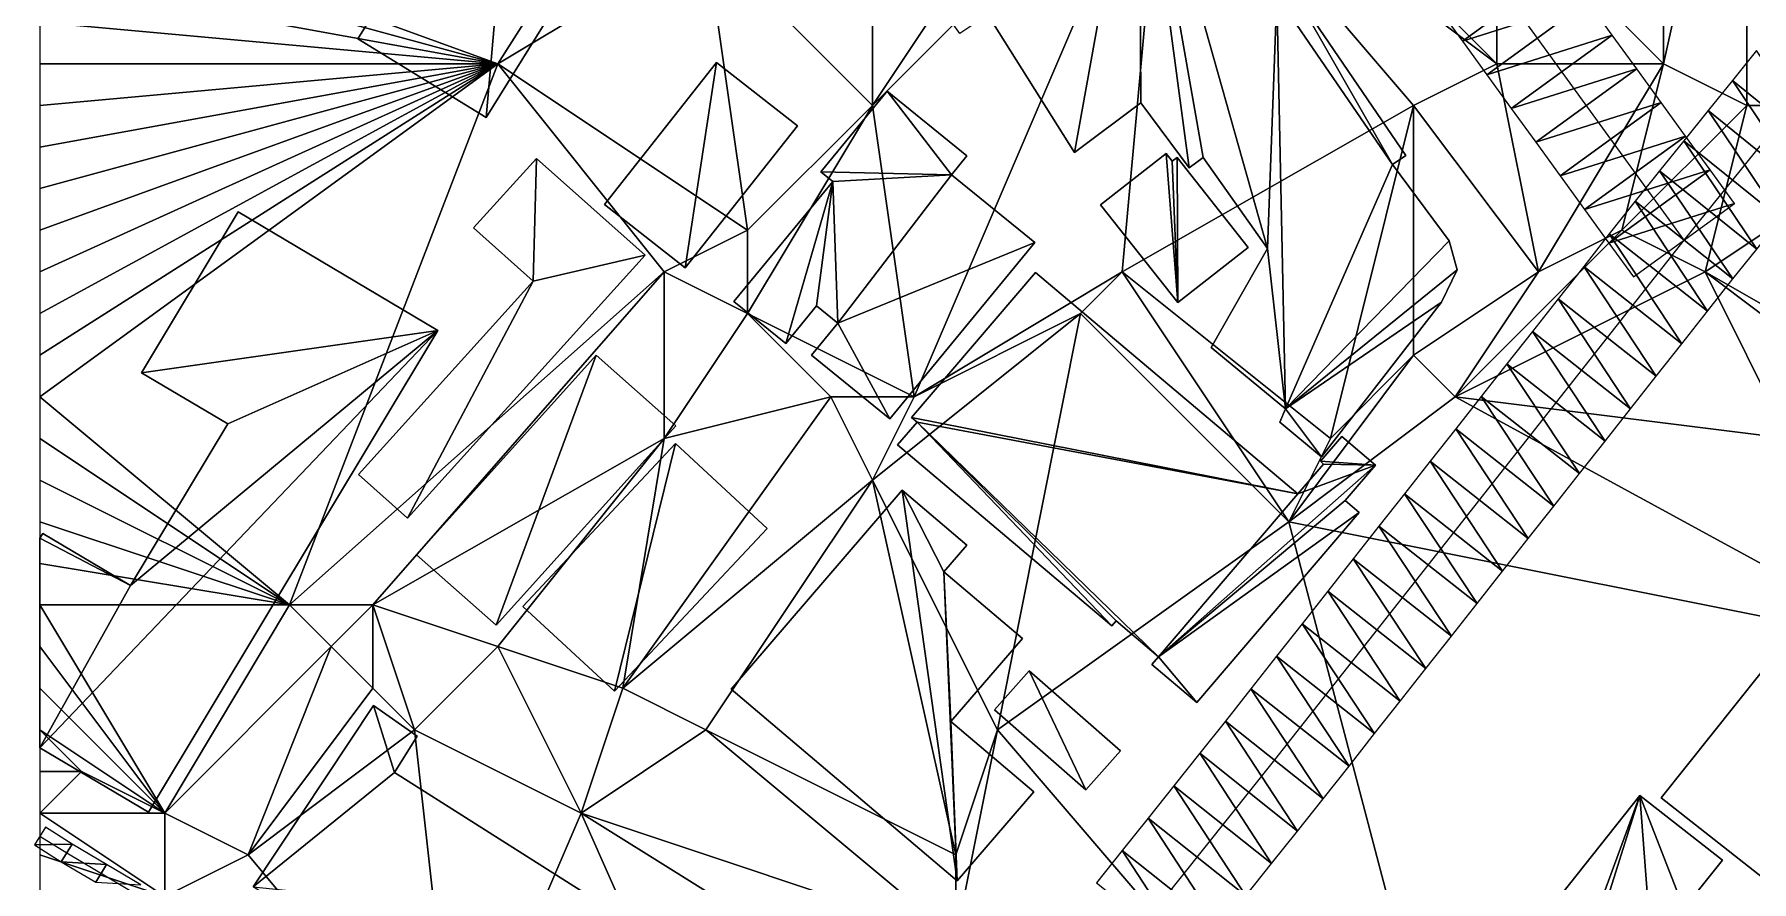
# Model space of a CAD drawing. Header units: metres. Extents: x -1103 to 901, y -902 to 905.
# Drawn here: x -1100.3 to -1017.8, y 198.7 to 239.4 of the extents above; entities that cross this region are included whole.
import ezdxf

# ---------------------------------------------------------------- set-up
doc = ezdxf.new("R2010")
doc.units = ezdxf.units.M
for name, color, linetype in [('OSM_BUILDING_FOOTPRINTS', 7, 'CONTINUOUS'), ('OSM_BUILDING_ROOFS', 1, 'CONTINUOUS'), ('OSM_BUILDING_WALLS', 8, 'CONTINUOUS'), ('OSM_PATH_AXES', 30, 'CONTINUOUS'), ('OSM_PATH_SURFACE', 30, 'CONTINUOUS'), ('OSM_ROAD_AXES', 2, 'CONTINUOUS'), ('OSM_ROAD_SURFACE', 9, 'CONTINUOUS'), ('OSM_TERRAIN', 3, 'CONTINUOUS')]:
    doc.layers.add(name, color=color, linetype=linetype)

msp = doc.modelspace()

# ---------------------------------------------------------------- linework, layer by layer
at = {"layer": 'OSM_BUILDING_FOOTPRINTS'}
for points in [[(-1058.266, 266.478, 13.756), (-1064.479, 270.282, 13.756), (-1062.953, 272.726, 13.756), (-1065.684, 274.407, 13.756), (-1064.81, 275.812, 13.756), (-1068.049, 277.802, 13.756), (-1072.879, 270.039, 13.756), (-1072.117, 269.563, 13.756), (-1074.162, 266.268, 13.756), (-1074.957, 266.765, 13.756), (-1079.213, 259.909, 13.756), (-1077.964, 259.146, 13.756), (-1081.236, 253.87, 13.756), (-1077.157, 251.371, 13.756), (-1084.717, 239.195, 13.756), (-1078.56, 235.424, 13.756), (-1072.326, 245.466, 13.756), (-1071.608, 245.012, 13.756), (-1058.266, 266.478, 13.756)], [(-1055.536, 245.046, 14.682), (-1047.19, 250.963, 14.682), (-1040.58, 241.275, 14.682), (-1039.917, 241.728, 14.682), (-1034.367, 233.6, 14.682), (-1035.02, 233.158, 14.682), (-1032.289, 229.497, 14.682), (-1031.913, 228.093, 14.682), (-1032.665, 226.545, 14.682), (-1038.424, 219.113, 14.682), (-1040.436, 220.783, 14.682), (-1040.148, 221.424, 14.682), (-1043.73, 224.377, 14.682), (-1041.022, 229.121, 14.682), (-1044.106, 233.5, 14.682), (-1044.791, 233.003, 14.682), (-1047.101, 236.121, 14.682), (-1050.285, 233.744, 14.682), (-1054.452, 240.357, 14.682), (-1055.801, 239.45, 14.682), (-1057.569, 241.938, 14.682), (-1055.536, 245.046, 14.682)], [(-1063.594, 235.026, 14.214), (-1068.999, 228.203, 14.214), (-1072.879, 231.233, 14.214), (-1067.485, 238.056, 14.214), (-1063.594, 235.026, 14.214)], [(-1066.655, 226.577, 14.832), (-1061.902, 232.35, 14.832), (-1062.477, 232.814, 14.832), (-1059.294, 236.685, 14.832), (-1055.458, 233.578, 14.832), (-1056.199, 232.671, 14.832), (-1052.197, 229.419, 14.832), (-1059.172, 220.948, 14.832), (-1062.93, 224, 14.832), (-1061.659, 225.538, 14.832), (-1062.687, 226.367, 14.832), (-1064.168, 224.564, 14.832), (-1066.655, 226.577, 14.832)], [(-1049.047, 231.222, 15.243), (-1045.885, 233.688, 15.243), (-1045.598, 233.323, 15.243), (-1045.366, 233.5, 15.243), (-1041.95, 229.176, 15.243), (-1045.333, 226.533, 15.243), (-1049.047, 231.222, 15.243)], [(-1084.684, 218.271, 14.125), (-1076.294, 227.55, 14.125), (-1079.168, 230.116, 14.125), (-1076.14, 233.456, 14.125), (-1070.922, 228.8, 14.125), (-1082.34, 216.17, 14.125), (-1084.684, 218.271, 14.125)], [(-1080.881, 225.194, 14.123), (-1090.476, 230.89, 14.123), (-1095.119, 223.159, 14.123), (-1090.973, 220.704, 14.123), (-1095.638, 212.941, 14.123), (-1099.861, 215.44, 14.123), (-1100, 215.208, 14.123), (-1100, 205.141, 14.123), (-1094.787, 202.048, 14.123)], [(-1058.796, 219.687, 15.153), (-1057.856, 220.782, 15.153), (-1058.122, 221.003, 15.153), (-1052.164, 227.971, 15.153), (-1039.562, 217.332, 15.153), (-1038.324, 218.77, 15.153), (-1038.479, 218.903, 15.153), (-1037.451, 220.097, 15.153), (-1035.826, 218.715, 15.153), (-1037.285, 217.012, 15.153), (-1036.611, 216.437, 15.153), (-1044.415, 207.313, 15.153), (-1046.581, 209.137, 15.153), (-1046.261, 209.513, 15.153), (-1048.295, 211.239, 15.153), (-1048.505, 210.995, 15.153), (-1058.796, 219.687, 15.153)], [(-1081.898, 214.412, 14.408), (-1073.276, 224, 14.408), (-1069.452, 220.605, 14.408), (-1078.074, 211.028, 14.408), (-1081.898, 214.412, 14.408)], [(-1069.463, 219.754, 14.484), (-1076.802, 211.935, 14.484), (-1072.392, 207.854, 14.484), (-1065.063, 215.673, 14.484), (-1069.463, 219.754, 14.484)], [(-1066.788, 207.954, 15.523), (-1058.575, 217.509, 15.523), (-1055.469, 214.877, 15.523), (-1056.574, 213.594, 15.523), (-1052.794, 210.398, 15.523), (-1056.231, 206.395, 15.523), (-1052.252, 203.022, 15.523), (-1055.922, 198.742, 15.523), (-1066.788, 207.954, 15.523)], [(-1022.108, 202.735, 16.074), (-1016.106, 210.266, 16.074), (-1015.343, 211.217, 16.074), (-1013.011, 209.381, 16.074), (-1013.365, 208.95, 16.074), (-1008.954, 205.489, 16.074), (-1010.225, 203.896, 16.074), (-1015.365, 197.438, 16.074), (-1022.108, 202.735, 16.074)], [(-1054.131, 206.97, 15.879), (-1052.473, 208.839, 15.879), (-1048.085, 204.99, 15.879), (-1049.754, 203.121, 15.879), (-1054.131, 206.97, 15.879)], [(-1089.757, 198.465, 15.536), (-1083.965, 207.179, 15.536), (-1081.876, 205.697, 15.536), (-1082.97, 203.961, 15.536), (-1071.286, 196.563, 15.536), (-1070.192, 198.222, 15.536), (-1067.34, 196.408, 15.536), (-1066.179, 198.155, 15.536), (-1058.464, 192.328, 15.536), (-1059.536, 190.978, 15.536), (-1058.84, 190.359, 15.536), (-1063.073, 185.382, 15.536), (-1063.99, 184.265, 15.536), (-1065.516, 183.535, 15.536), (-1066.831, 183.956, 15.536), (-1089.757, 198.465, 15.536)], [(-1032.963, 190.459, 16.047), (-1023.125, 202.856, 16.047), (-1019.157, 199.749, 16.047), (-1021.014, 197.415, 16.047), (-1015.1, 192.793, 16.047), (-1021.732, 184.432, 16.047), (-1027.502, 188.955, 16.047), (-1028.862, 187.241, 16.047), (-1032.963, 190.459, 16.047)]]:
    msp.add_polyline3d(points, close=True, dxfattribs=at)
at = {"layer": 'OSM_BUILDING_ROOFS'}
for points in [[(-1077.157, 251.371, 63.756), (-1084.717, 239.195, 63.756), (-1078.56, 235.424, 63.756)], [(-1077.157, 251.371, 63.756), (-1078.56, 235.424, 63.756), (-1072.326, 245.466, 63.756)], [(-1047.19, 250.963, 26.282), (-1054.452, 240.357, 26.282), (-1050.285, 233.744, 26.282)], [(-1047.19, 250.963, 26.282), (-1050.285, 233.744, 26.282), (-1047.101, 236.121, 26.282)], [(-1047.19, 250.963, 26.282), (-1047.101, 236.121, 26.282), (-1044.791, 233.003, 26.282)], [(-1047.19, 250.963, 26.282), (-1044.791, 233.003, 26.282), (-1044.106, 233.5, 26.282)], [(-1047.19, 250.963, 26.282), (-1044.106, 233.5, 26.282), (-1041.022, 229.121, 26.282)], [(-1040.58, 241.275, 26.282), (-1047.19, 250.963, 26.282), (-1041.022, 229.121, 26.282)], [(-1040.58, 241.275, 26.282), (-1041.022, 229.121, 26.282), (-1040.148, 221.424, 26.282)], [(-1035.02, 233.158, 26.282), (-1039.917, 241.728, 26.282), (-1040.58, 241.275, 26.282)], [(-1040.58, 241.275, 26.282), (-1040.148, 221.424, 26.282), (-1035.02, 233.158, 26.282)], [(-1035.02, 233.158, 26.282), (-1034.367, 233.6, 26.282), (-1039.917, 241.728, 26.282)], [(-1068.999, 228.203, 22.614), (-1067.485, 238.056, 22.614), (-1072.879, 231.233, 22.614)], [(-1068.999, 228.203, 22.614), (-1063.594, 235.026, 22.614), (-1067.485, 238.056, 22.614)], [(-1056.199, 232.671, 26.432), (-1059.294, 236.685, 26.432), (-1062.477, 232.814, 26.432)], [(-1056.199, 232.671, 26.432), (-1055.458, 233.578, 26.432), (-1059.294, 236.685, 26.432)], [(-1045.885, 233.688, 26.843), (-1049.047, 231.222, 26.843), (-1045.333, 226.533, 26.843)], [(-1045.333, 226.533, 26.843), (-1045.598, 233.323, 26.843), (-1045.885, 233.688, 26.843)], [(-1045.333, 226.533, 26.843), (-1045.366, 233.5, 26.843), (-1045.598, 233.323, 26.843)], [(-1045.333, 226.533, 26.843), (-1041.95, 229.176, 26.843), (-1045.366, 233.5, 26.843)], [(-1076.294, 227.55, 24.125), (-1076.14, 233.456, 24.125), (-1079.168, 230.116, 24.125)], [(-1076.294, 227.55, 24.125), (-1070.922, 228.8, 24.125), (-1076.14, 233.456, 24.125)], [(-1056.199, 232.671, 26.432), (-1062.477, 232.814, 26.432), (-1061.902, 232.35, 26.432)], [(-1056.199, 232.671, 26.432), (-1061.902, 232.35, 26.432), (-1061.659, 225.538, 26.432)], [(-1061.659, 225.538, 26.432), (-1052.197, 229.419, 26.432), (-1056.199, 232.671, 26.432)], [(-1040.148, 221.424, 26.282), (-1032.289, 229.497, 26.282), (-1035.02, 233.158, 26.282)], [(-1061.902, 232.35, 26.432), (-1066.655, 226.577, 26.432), (-1064.168, 224.564, 26.432)], [(-1061.902, 232.35, 26.432), (-1064.168, 224.564, 26.432), (-1062.687, 226.367, 26.432)], [(-1061.902, 232.35, 26.432), (-1062.687, 226.367, 26.432), (-1061.659, 225.538, 26.432)], [(-1080.881, 225.194, 25.723), (-1090.476, 230.89, 25.723), (-1095.119, 223.159, 25.723)], [(-1061.659, 225.538, 26.432), (-1059.172, 220.948, 26.432), (-1052.197, 229.419, 26.432)], [(-1040.148, 221.424, 26.282), (-1031.913, 228.093, 26.282), (-1032.289, 229.497, 26.282)], [(-1076.294, 227.55, 24.125), (-1082.34, 216.17, 24.125), (-1070.922, 228.8, 24.125)], [(-1041.022, 229.121, 26.282), (-1043.73, 224.377, 26.282), (-1040.148, 221.424, 26.282)], [(-1039.562, 217.332, 26.753), (-1052.164, 227.971, 26.753), (-1058.122, 221.003, 26.753)], [(-1040.148, 221.424, 26.282), (-1032.665, 226.545, 26.282), (-1031.913, 228.093, 26.282)], [(-1076.294, 227.55, 24.125), (-1084.684, 218.271, 24.125), (-1082.34, 216.17, 24.125)], [(-1040.148, 221.424, 26.282), (-1038.424, 219.113, 26.282), (-1032.665, 226.545, 26.282)], [(-1061.659, 225.538, 26.432), (-1062.93, 224, 26.432), (-1059.172, 220.948, 26.432)], [(-1100, 205.141, 25.723), (-1094.787, 202.048, 25.723), (-1080.881, 225.194, 25.723)], [(-1095.638, 212.941, 25.723), (-1100, 205.141, 25.723), (-1080.881, 225.194, 25.723)], [(-1080.881, 225.194, 25.723), (-1090.973, 220.704, 25.723), (-1095.638, 212.941, 25.723)], [(-1080.881, 225.194, 25.723), (-1095.119, 223.159, 25.723), (-1090.973, 220.704, 25.723)], [(-1073.276, 224, 22.808), (-1081.898, 214.412, 22.808), (-1078.074, 211.028, 22.808)], [(-1073.276, 224, 22.808), (-1078.074, 211.028, 22.808), (-1069.452, 220.605, 22.808)], [(-1040.148, 221.424, 26.282), (-1040.436, 220.783, 26.282), (-1038.424, 219.113, 26.282)], [(-1057.856, 220.782, 26.753), (-1058.796, 219.687, 26.753), (-1048.505, 210.995, 26.753)], [(-1039.562, 217.332, 26.753), (-1058.122, 221.003, 26.753), (-1057.856, 220.782, 26.753)], [(-1057.856, 220.782, 26.753), (-1048.505, 210.995, 26.753), (-1048.295, 211.239, 26.753)], [(-1057.856, 220.782, 26.753), (-1048.295, 211.239, 26.753), (-1046.261, 209.513, 26.753)], [(-1039.562, 217.332, 26.753), (-1057.856, 220.782, 26.753), (-1046.261, 209.513, 26.753)], [(-1072.392, 207.854, 26.084), (-1069.463, 219.754, 26.084), (-1076.802, 211.935, 26.084)], [(-1072.392, 207.854, 26.084), (-1065.063, 215.673, 26.084), (-1069.463, 219.754, 26.084)], [(-1035.826, 218.715, 26.753), (-1037.451, 220.097, 26.753), (-1038.479, 218.903, 26.753)], [(-1046.261, 209.513, 26.753), (-1037.285, 217.012, 26.753), (-1035.826, 218.715, 26.753)], [(-1039.562, 217.332, 26.753), (-1046.261, 209.513, 26.753), (-1035.826, 218.715, 26.753)], [(-1035.826, 218.715, 26.753), (-1038.324, 218.77, 26.753), (-1039.562, 217.332, 26.753)], [(-1035.826, 218.715, 26.753), (-1038.479, 218.903, 26.753), (-1038.324, 218.77, 26.753)], [(-1058.575, 217.509, 27.123), (-1066.788, 207.954, 27.123), (-1055.922, 198.742, 27.123)], [(-1056.574, 213.594, 27.123), (-1055.469, 214.877, 27.123), (-1058.575, 217.509, 27.123)], [(-1056.574, 213.594, 27.123), (-1058.575, 217.509, 27.123), (-1055.922, 198.742, 27.123)], [(-1046.261, 209.513, 26.753), (-1036.611, 216.437, 26.753), (-1037.285, 217.012, 26.753)], [(-1046.261, 209.513, 26.753), (-1044.415, 207.313, 26.753), (-1036.611, 216.437, 26.753)], [(-1095.638, 212.941, 25.723), (-1099.861, 215.44, 25.723), (-1100, 215.208, 25.723)], [(-1095.638, 212.941, 25.723), (-1100, 215.208, 25.723), (-1100, 205.141, 25.723)], [(-1056.231, 206.395, 27.123), (-1052.794, 210.398, 27.123), (-1056.574, 213.594, 27.123)], [(-1056.574, 213.594, 27.123), (-1055.922, 198.742, 27.123), (-1056.231, 206.395, 27.123)], [(-1016.106, 210.266, 30.874), (-1022.108, 202.735, 30.874), (-1015.365, 197.438, 30.874)], [(-1052.473, 208.839, 25.879), (-1054.131, 206.97, 25.879), (-1049.754, 203.121, 25.879)], [(-1052.473, 208.839, 25.879), (-1049.754, 203.121, 25.879), (-1048.085, 204.99, 25.879)], [(-1046.261, 209.513, 26.753), (-1046.581, 209.137, 26.753), (-1044.415, 207.313, 26.753)], [(-1082.97, 203.961, 27.136), (-1083.965, 207.179, 27.136), (-1089.757, 198.465, 27.136)], [(-1082.97, 203.961, 27.136), (-1081.876, 205.697, 27.136), (-1083.965, 207.179, 27.136)], [(-1055.922, 198.742, 27.123), (-1052.252, 203.022, 27.123), (-1056.231, 206.395, 27.123)], [(-1071.286, 196.563, 27.136), (-1082.97, 203.961, 27.136), (-1089.757, 198.465, 27.136)], [(-1023.125, 202.856, 30.847), (-1032.963, 190.459, 30.847), (-1028.862, 187.241, 30.847)], [(-1023.125, 202.856, 30.847), (-1028.862, 187.241, 30.847), (-1027.502, 188.955, 30.847)], [(-1023.125, 202.856, 30.847), (-1027.502, 188.955, 30.847), (-1021.732, 184.432, 30.847)], [(-1021.014, 197.415, 30.847), (-1019.157, 199.749, 30.847), (-1023.125, 202.856, 30.847)], [(-1021.014, 197.415, 30.847), (-1023.125, 202.856, 30.847), (-1021.732, 184.432, 30.847)]]:
    msp.add_3dface(points, dxfattribs=at)
at = {"layer": 'OSM_BUILDING_WALLS'}
for points in [[(-1077.157, 251.371, 13.756), (-1084.717, 239.195, 13.756), (-1084.717, 239.195, 63.756)], [(-1077.157, 251.371, 13.756), (-1084.717, 239.195, 63.756), (-1077.157, 251.371, 63.756)], [(-1078.56, 235.424, 13.756), (-1072.326, 245.466, 13.756), (-1072.326, 245.466, 63.756)], [(-1078.56, 235.424, 13.756), (-1072.326, 245.466, 63.756), (-1078.56, 235.424, 63.756)], [(-1034.367, 233.6, 14.682), (-1039.917, 241.728, 14.682), (-1039.917, 241.728, 26.282)], [(-1034.367, 233.6, 14.682), (-1039.917, 241.728, 26.282), (-1034.367, 233.6, 26.282)], [(-1054.452, 240.357, 14.682), (-1050.285, 233.744, 14.682), (-1050.285, 233.744, 26.282)], [(-1054.452, 240.357, 14.682), (-1050.285, 233.744, 26.282), (-1054.452, 240.357, 26.282)], [(-1084.717, 239.195, 13.756), (-1078.56, 235.424, 13.756), (-1078.56, 235.424, 63.756)], [(-1084.717, 239.195, 13.756), (-1078.56, 235.424, 63.756), (-1084.717, 239.195, 63.756)], [(-1067.485, 238.056, 14.214), (-1072.879, 231.233, 14.214), (-1072.879, 231.233, 22.614)], [(-1067.485, 238.056, 14.214), (-1072.879, 231.233, 22.614), (-1067.485, 238.056, 22.614)], [(-1063.594, 235.026, 14.214), (-1067.485, 238.056, 14.214), (-1067.485, 238.056, 22.614)], [(-1063.594, 235.026, 14.214), (-1067.485, 238.056, 22.614), (-1063.594, 235.026, 22.614)], [(-1059.294, 236.685, 14.832), (-1062.477, 232.814, 14.832), (-1062.477, 232.814, 26.432)], [(-1059.294, 236.685, 14.832), (-1062.477, 232.814, 26.432), (-1059.294, 236.685, 26.432)], [(-1055.458, 233.578, 14.832), (-1059.294, 236.685, 14.832), (-1059.294, 236.685, 26.432)], [(-1055.458, 233.578, 14.832), (-1059.294, 236.685, 26.432), (-1055.458, 233.578, 26.432)], [(-1050.285, 233.744, 14.682), (-1047.101, 236.121, 14.682), (-1047.101, 236.121, 26.282)], [(-1050.285, 233.744, 14.682), (-1047.101, 236.121, 26.282), (-1050.285, 233.744, 26.282)], [(-1047.101, 236.121, 14.682), (-1044.791, 233.003, 14.682), (-1044.791, 233.003, 26.282)], [(-1047.101, 236.121, 14.682), (-1044.791, 233.003, 26.282), (-1047.101, 236.121, 26.282)], [(-1068.999, 228.203, 14.214), (-1063.594, 235.026, 14.214), (-1063.594, 235.026, 22.614)], [(-1068.999, 228.203, 14.214), (-1063.594, 235.026, 22.614), (-1068.999, 228.203, 22.614)], [(-1056.199, 232.671, 14.832), (-1055.458, 233.578, 14.832), (-1055.458, 233.578, 26.432)], [(-1056.199, 232.671, 14.832), (-1055.458, 233.578, 26.432), (-1056.199, 232.671, 26.432)], [(-1045.885, 233.688, 15.243), (-1049.047, 231.222, 15.243), (-1049.047, 231.222, 26.843)], [(-1045.885, 233.688, 15.243), (-1049.047, 231.222, 26.843), (-1045.885, 233.688, 26.843)], [(-1045.598, 233.323, 15.243), (-1045.885, 233.688, 15.243), (-1045.885, 233.688, 26.843)], [(-1045.598, 233.323, 15.243), (-1045.885, 233.688, 26.843), (-1045.598, 233.323, 26.843)], [(-1045.366, 233.5, 15.243), (-1045.598, 233.323, 15.243), (-1045.598, 233.323, 26.843)], [(-1045.366, 233.5, 15.243), (-1045.598, 233.323, 26.843), (-1045.366, 233.5, 26.843)], [(-1041.95, 229.176, 15.243), (-1045.366, 233.5, 15.243), (-1045.366, 233.5, 26.843)], [(-1041.95, 229.176, 15.243), (-1045.366, 233.5, 26.843), (-1041.95, 229.176, 26.843)], [(-1044.791, 233.003, 14.682), (-1044.106, 233.5, 14.682), (-1044.106, 233.5, 26.282)], [(-1044.791, 233.003, 14.682), (-1044.106, 233.5, 26.282), (-1044.791, 233.003, 26.282)], [(-1044.106, 233.5, 14.682), (-1041.022, 229.121, 14.682), (-1041.022, 229.121, 26.282)], [(-1044.106, 233.5, 14.682), (-1041.022, 229.121, 26.282), (-1044.106, 233.5, 26.282)], [(-1035.02, 233.158, 14.682), (-1034.367, 233.6, 14.682), (-1034.367, 233.6, 26.282)], [(-1035.02, 233.158, 14.682), (-1034.367, 233.6, 26.282), (-1035.02, 233.158, 26.282)], [(-1076.14, 233.456, 14.125), (-1079.168, 230.116, 14.125), (-1079.168, 230.116, 24.125)], [(-1076.14, 233.456, 14.125), (-1079.168, 230.116, 24.125), (-1076.14, 233.456, 24.125)], [(-1070.922, 228.8, 14.125), (-1076.14, 233.456, 14.125), (-1076.14, 233.456, 24.125)], [(-1070.922, 228.8, 14.125), (-1076.14, 233.456, 24.125), (-1070.922, 228.8, 24.125)], [(-1062.477, 232.814, 14.832), (-1061.902, 232.35, 14.832), (-1061.902, 232.35, 26.432)], [(-1062.477, 232.814, 14.832), (-1061.902, 232.35, 26.432), (-1062.477, 232.814, 26.432)], [(-1052.197, 229.419, 14.832), (-1056.199, 232.671, 14.832), (-1056.199, 232.671, 26.432)], [(-1052.197, 229.419, 14.832), (-1056.199, 232.671, 26.432), (-1052.197, 229.419, 26.432)], [(-1032.289, 229.497, 14.682), (-1035.02, 233.158, 14.682), (-1035.02, 233.158, 26.282)], [(-1032.289, 229.497, 14.682), (-1035.02, 233.158, 26.282), (-1032.289, 229.497, 26.282)], [(-1061.902, 232.35, 14.832), (-1066.655, 226.577, 14.832), (-1066.655, 226.577, 26.432)], [(-1061.902, 232.35, 14.832), (-1066.655, 226.577, 26.432), (-1061.902, 232.35, 26.432)], [(-1072.879, 231.233, 14.214), (-1068.999, 228.203, 14.214), (-1068.999, 228.203, 22.614)], [(-1072.879, 231.233, 14.214), (-1068.999, 228.203, 22.614), (-1072.879, 231.233, 22.614)], [(-1049.047, 231.222, 15.243), (-1045.333, 226.533, 15.243), (-1045.333, 226.533, 26.843)], [(-1049.047, 231.222, 15.243), (-1045.333, 226.533, 26.843), (-1049.047, 231.222, 26.843)], [(-1090.476, 230.89, 14.123), (-1095.119, 223.159, 14.123), (-1095.119, 223.159, 25.723)], [(-1090.476, 230.89, 14.123), (-1095.119, 223.159, 25.723), (-1090.476, 230.89, 25.723)], [(-1080.881, 225.194, 14.123), (-1090.476, 230.89, 14.123), (-1090.476, 230.89, 25.723)], [(-1080.881, 225.194, 14.123), (-1090.476, 230.89, 25.723), (-1080.881, 225.194, 25.723)], [(-1079.168, 230.116, 14.125), (-1076.294, 227.55, 14.125), (-1076.294, 227.55, 24.125)], [(-1079.168, 230.116, 14.125), (-1076.294, 227.55, 24.125), (-1079.168, 230.116, 24.125)], [(-1059.172, 220.948, 14.832), (-1052.197, 229.419, 14.832), (-1052.197, 229.419, 26.432)], [(-1059.172, 220.948, 14.832), (-1052.197, 229.419, 26.432), (-1059.172, 220.948, 26.432)], [(-1031.913, 228.093, 14.682), (-1032.289, 229.497, 14.682), (-1032.289, 229.497, 26.282)], [(-1031.913, 228.093, 14.682), (-1032.289, 229.497, 26.282), (-1031.913, 228.093, 26.282)], [(-1082.34, 216.17, 14.125), (-1070.922, 228.8, 14.125), (-1070.922, 228.8, 24.125)], [(-1082.34, 216.17, 14.125), (-1070.922, 228.8, 24.125), (-1082.34, 216.17, 24.125)], [(-1045.333, 226.533, 15.243), (-1041.95, 229.176, 15.243), (-1041.95, 229.176, 26.843)], [(-1045.333, 226.533, 15.243), (-1041.95, 229.176, 26.843), (-1045.333, 226.533, 26.843)], [(-1041.022, 229.121, 14.682), (-1043.73, 224.377, 14.682), (-1043.73, 224.377, 26.282)], [(-1041.022, 229.121, 14.682), (-1043.73, 224.377, 26.282), (-1041.022, 229.121, 26.282)], [(-1052.164, 227.971, 15.153), (-1058.122, 221.003, 15.153), (-1058.122, 221.003, 26.753)], [(-1052.164, 227.971, 15.153), (-1058.122, 221.003, 26.753), (-1052.164, 227.971, 26.753)], [(-1039.562, 217.332, 15.153), (-1052.164, 227.971, 15.153), (-1052.164, 227.971, 26.753)], [(-1039.562, 217.332, 15.153), (-1052.164, 227.971, 26.753), (-1039.562, 217.332, 26.753)], [(-1032.665, 226.545, 14.682), (-1031.913, 228.093, 14.682), (-1031.913, 228.093, 26.282)], [(-1032.665, 226.545, 14.682), (-1031.913, 228.093, 26.282), (-1032.665, 226.545, 26.282)], [(-1076.294, 227.55, 14.125), (-1084.684, 218.271, 14.125), (-1084.684, 218.271, 24.125)], [(-1076.294, 227.55, 14.125), (-1084.684, 218.271, 24.125), (-1076.294, 227.55, 24.125)], [(-1066.655, 226.577, 14.832), (-1064.168, 224.564, 14.832), (-1064.168, 224.564, 26.432)], [(-1066.655, 226.577, 14.832), (-1064.168, 224.564, 26.432), (-1066.655, 226.577, 26.432)], [(-1064.168, 224.564, 14.832), (-1062.687, 226.367, 14.832), (-1062.687, 226.367, 26.432)], [(-1064.168, 224.564, 14.832), (-1062.687, 226.367, 26.432), (-1064.168, 224.564, 26.432)], [(-1062.687, 226.367, 14.832), (-1061.659, 225.538, 14.832), (-1061.659, 225.538, 26.432)], [(-1062.687, 226.367, 14.832), (-1061.659, 225.538, 26.432), (-1062.687, 226.367, 26.432)], [(-1038.424, 219.113, 14.682), (-1032.665, 226.545, 14.682), (-1032.665, 226.545, 26.282)], [(-1038.424, 219.113, 14.682), (-1032.665, 226.545, 26.282), (-1038.424, 219.113, 26.282)], [(-1061.659, 225.538, 14.832), (-1062.93, 224, 14.832), (-1062.93, 224, 26.432)], [(-1061.659, 225.538, 14.832), (-1062.93, 224, 26.432), (-1061.659, 225.538, 26.432)], [(-1094.787, 202.048, 14.123), (-1080.881, 225.194, 14.123), (-1080.881, 225.194, 25.723)], [(-1094.787, 202.048, 14.123), (-1080.881, 225.194, 25.723), (-1094.787, 202.048, 25.723)], [(-1073.276, 224, 14.408), (-1081.898, 214.412, 14.408), (-1081.898, 214.412, 22.808)], [(-1073.276, 224, 14.408), (-1081.898, 214.412, 22.808), (-1073.276, 224, 22.808)], [(-1069.452, 220.605, 14.408), (-1073.276, 224, 14.408), (-1073.276, 224, 22.808)], [(-1069.452, 220.605, 14.408), (-1073.276, 224, 22.808), (-1069.452, 220.605, 22.808)], [(-1062.93, 224, 14.832), (-1059.172, 220.948, 14.832), (-1059.172, 220.948, 26.432)], [(-1062.93, 224, 14.832), (-1059.172, 220.948, 26.432), (-1062.93, 224, 26.432)], [(-1043.73, 224.377, 14.682), (-1040.148, 221.424, 14.682), (-1040.148, 221.424, 26.282)], [(-1043.73, 224.377, 14.682), (-1040.148, 221.424, 26.282), (-1043.73, 224.377, 26.282)], [(-1095.119, 223.159, 14.123), (-1090.973, 220.704, 14.123), (-1090.973, 220.704, 25.723)], [(-1095.119, 223.159, 14.123), (-1090.973, 220.704, 25.723), (-1095.119, 223.159, 25.723)], [(-1040.148, 221.424, 14.682), (-1040.436, 220.783, 14.682), (-1040.436, 220.783, 26.282)], [(-1040.148, 221.424, 14.682), (-1040.436, 220.783, 26.282), (-1040.148, 221.424, 26.282)], [(-1090.973, 220.704, 14.123), (-1095.638, 212.941, 14.123), (-1095.638, 212.941, 25.723)], [(-1090.973, 220.704, 14.123), (-1095.638, 212.941, 25.723), (-1090.973, 220.704, 25.723)], [(-1078.074, 211.028, 14.408), (-1069.452, 220.605, 14.408), (-1069.452, 220.605, 22.808)], [(-1078.074, 211.028, 14.408), (-1069.452, 220.605, 22.808), (-1078.074, 211.028, 22.808)], [(-1057.856, 220.782, 15.153), (-1058.796, 219.687, 15.153), (-1058.796, 219.687, 26.753)], [(-1057.856, 220.782, 15.153), (-1058.796, 219.687, 26.753), (-1057.856, 220.782, 26.753)], [(-1058.122, 221.003, 15.153), (-1057.856, 220.782, 15.153), (-1057.856, 220.782, 26.753)], [(-1058.122, 221.003, 15.153), (-1057.856, 220.782, 26.753), (-1058.122, 221.003, 26.753)], [(-1040.436, 220.783, 14.682), (-1038.424, 219.113, 14.682), (-1038.424, 219.113, 26.282)], [(-1040.436, 220.783, 14.682), (-1038.424, 219.113, 26.282), (-1040.436, 220.783, 26.282)], [(-1069.463, 219.754, 14.484), (-1076.802, 211.935, 14.484), (-1076.802, 211.935, 26.084)], [(-1069.463, 219.754, 14.484), (-1076.802, 211.935, 26.084), (-1069.463, 219.754, 26.084)], [(-1065.063, 215.673, 14.484), (-1069.463, 219.754, 14.484), (-1069.463, 219.754, 26.084)], [(-1065.063, 215.673, 14.484), (-1069.463, 219.754, 26.084), (-1065.063, 215.673, 26.084)], [(-1058.796, 219.687, 15.153), (-1048.505, 210.995, 15.153), (-1048.505, 210.995, 26.753)], [(-1058.796, 219.687, 15.153), (-1048.505, 210.995, 26.753), (-1058.796, 219.687, 26.753)], [(-1037.451, 220.097, 15.153), (-1038.479, 218.903, 15.153), (-1038.479, 218.903, 26.753)], [(-1037.451, 220.097, 15.153), (-1038.479, 218.903, 26.753), (-1037.451, 220.097, 26.753)], [(-1035.826, 218.715, 15.153), (-1037.451, 220.097, 15.153), (-1037.451, 220.097, 26.753)], [(-1035.826, 218.715, 15.153), (-1037.451, 220.097, 26.753), (-1035.826, 218.715, 26.753)], [(-1038.324, 218.77, 15.153), (-1039.562, 217.332, 15.153), (-1039.562, 217.332, 26.753)], [(-1038.324, 218.77, 15.153), (-1039.562, 217.332, 26.753), (-1038.324, 218.77, 26.753)], [(-1038.479, 218.903, 15.153), (-1038.324, 218.77, 15.153), (-1038.324, 218.77, 26.753)], [(-1038.479, 218.903, 15.153), (-1038.324, 218.77, 26.753), (-1038.479, 218.903, 26.753)], [(-1037.285, 217.012, 15.153), (-1035.826, 218.715, 15.153), (-1035.826, 218.715, 26.753)], [(-1037.285, 217.012, 15.153), (-1035.826, 218.715, 26.753), (-1037.285, 217.012, 26.753)], [(-1084.684, 218.271, 14.125), (-1082.34, 216.17, 14.125), (-1082.34, 216.17, 24.125)], [(-1084.684, 218.271, 14.125), (-1082.34, 216.17, 24.125), (-1084.684, 218.271, 24.125)], [(-1058.575, 217.509, 15.523), (-1066.788, 207.954, 15.523), (-1066.788, 207.954, 27.123)], [(-1058.575, 217.509, 15.523), (-1066.788, 207.954, 27.123), (-1058.575, 217.509, 27.123)], [(-1055.469, 214.877, 15.523), (-1058.575, 217.509, 15.523), (-1058.575, 217.509, 27.123)], [(-1055.469, 214.877, 15.523), (-1058.575, 217.509, 27.123), (-1055.469, 214.877, 27.123)], [(-1036.611, 216.437, 15.153), (-1037.285, 217.012, 15.153), (-1037.285, 217.012, 26.753)], [(-1036.611, 216.437, 15.153), (-1037.285, 217.012, 26.753), (-1036.611, 216.437, 26.753)], [(-1044.415, 207.313, 15.153), (-1036.611, 216.437, 15.153), (-1036.611, 216.437, 26.753)], [(-1044.415, 207.313, 15.153), (-1036.611, 216.437, 26.753), (-1044.415, 207.313, 26.753)], [(-1099.861, 215.44, 14.123), (-1100, 215.208, 14.123), (-1100, 215.208, 25.723)], [(-1099.861, 215.44, 14.123), (-1100, 215.208, 25.723), (-1099.861, 215.44, 25.723)], [(-1095.638, 212.941, 14.123), (-1099.861, 215.44, 14.123), (-1099.861, 215.44, 25.723)], [(-1095.638, 212.941, 14.123), (-1099.861, 215.44, 25.723), (-1095.638, 212.941, 25.723)], [(-1072.392, 207.854, 14.484), (-1065.063, 215.673, 14.484), (-1065.063, 215.673, 26.084)], [(-1072.392, 207.854, 14.484), (-1065.063, 215.673, 26.084), (-1072.392, 207.854, 26.084)], [(-1100, 215.208, 14.123), (-1100, 205.141, 14.123), (-1100, 205.141, 25.723)], [(-1100, 215.208, 14.123), (-1100, 205.141, 25.723), (-1100, 215.208, 25.723)], [(-1056.574, 213.594, 15.523), (-1055.469, 214.877, 15.523), (-1055.469, 214.877, 27.123)], [(-1056.574, 213.594, 15.523), (-1055.469, 214.877, 27.123), (-1056.574, 213.594, 27.123)], [(-1081.898, 214.412, 14.408), (-1078.074, 211.028, 14.408), (-1078.074, 211.028, 22.808)], [(-1081.898, 214.412, 14.408), (-1078.074, 211.028, 22.808), (-1081.898, 214.412, 22.808)], [(-1052.794, 210.398, 15.523), (-1056.574, 213.594, 15.523), (-1056.574, 213.594, 27.123)], [(-1052.794, 210.398, 15.523), (-1056.574, 213.594, 27.123), (-1052.794, 210.398, 27.123)], [(-1076.802, 211.935, 14.484), (-1072.392, 207.854, 14.484), (-1072.392, 207.854, 26.084)], [(-1076.802, 211.935, 14.484), (-1072.392, 207.854, 26.084), (-1076.802, 211.935, 26.084)], [(-1048.505, 210.995, 15.153), (-1048.295, 211.239, 15.153), (-1048.295, 211.239, 26.753)], [(-1048.505, 210.995, 15.153), (-1048.295, 211.239, 26.753), (-1048.505, 210.995, 26.753)], [(-1048.295, 211.239, 15.153), (-1046.261, 209.513, 15.153), (-1046.261, 209.513, 26.753)], [(-1048.295, 211.239, 15.153), (-1046.261, 209.513, 26.753), (-1048.295, 211.239, 26.753)], [(-1056.231, 206.395, 15.523), (-1052.794, 210.398, 15.523), (-1052.794, 210.398, 27.123)], [(-1056.231, 206.395, 15.523), (-1052.794, 210.398, 27.123), (-1056.231, 206.395, 27.123)], [(-1016.106, 210.266, 16.074), (-1022.108, 202.735, 16.074), (-1022.108, 202.735, 30.874)], [(-1016.106, 210.266, 16.074), (-1022.108, 202.735, 30.874), (-1016.106, 210.266, 30.874)], [(-1052.473, 208.839, 15.879), (-1054.131, 206.97, 15.879), (-1054.131, 206.97, 25.879)], [(-1052.473, 208.839, 15.879), (-1054.131, 206.97, 25.879), (-1052.473, 208.839, 25.879)], [(-1048.085, 204.99, 15.879), (-1052.473, 208.839, 15.879), (-1052.473, 208.839, 25.879)], [(-1048.085, 204.99, 15.879), (-1052.473, 208.839, 25.879), (-1048.085, 204.99, 25.879)], [(-1046.261, 209.513, 15.153), (-1046.581, 209.137, 15.153), (-1046.581, 209.137, 26.753)], [(-1046.261, 209.513, 15.153), (-1046.581, 209.137, 26.753), (-1046.261, 209.513, 26.753)], [(-1046.581, 209.137, 15.153), (-1044.415, 207.313, 15.153), (-1044.415, 207.313, 26.753)], [(-1046.581, 209.137, 15.153), (-1044.415, 207.313, 26.753), (-1046.581, 209.137, 26.753)], [(-1066.788, 207.954, 15.523), (-1055.922, 198.742, 15.523), (-1055.922, 198.742, 27.123)], [(-1066.788, 207.954, 15.523), (-1055.922, 198.742, 27.123), (-1066.788, 207.954, 27.123)], [(-1083.965, 207.179, 15.536), (-1089.757, 198.465, 15.536), (-1089.757, 198.465, 27.136)], [(-1083.965, 207.179, 15.536), (-1089.757, 198.465, 27.136), (-1083.965, 207.179, 27.136)], [(-1081.876, 205.697, 15.536), (-1083.965, 207.179, 15.536), (-1083.965, 207.179, 27.136)], [(-1081.876, 205.697, 15.536), (-1083.965, 207.179, 27.136), (-1081.876, 205.697, 27.136)], [(-1052.252, 203.022, 15.523), (-1056.231, 206.395, 15.523), (-1056.231, 206.395, 27.123)], [(-1052.252, 203.022, 15.523), (-1056.231, 206.395, 27.123), (-1052.252, 203.022, 27.123)], [(-1054.131, 206.97, 15.879), (-1049.754, 203.121, 15.879), (-1049.754, 203.121, 25.879)], [(-1054.131, 206.97, 15.879), (-1049.754, 203.121, 25.879), (-1054.131, 206.97, 25.879)], [(-1082.97, 203.961, 15.536), (-1081.876, 205.697, 15.536), (-1081.876, 205.697, 27.136)], [(-1082.97, 203.961, 15.536), (-1081.876, 205.697, 27.136), (-1082.97, 203.961, 27.136)], [(-1100, 205.141, 14.123), (-1094.787, 202.048, 14.123), (-1094.787, 202.048, 25.723)], [(-1100, 205.141, 14.123), (-1094.787, 202.048, 25.723), (-1100, 205.141, 25.723)], [(-1049.754, 203.121, 15.879), (-1048.085, 204.99, 15.879), (-1048.085, 204.99, 25.879)], [(-1049.754, 203.121, 15.879), (-1048.085, 204.99, 25.879), (-1049.754, 203.121, 25.879)], [(-1071.286, 196.563, 15.536), (-1082.97, 203.961, 15.536), (-1082.97, 203.961, 27.136)], [(-1071.286, 196.563, 15.536), (-1082.97, 203.961, 27.136), (-1071.286, 196.563, 27.136)], [(-1055.922, 198.742, 15.523), (-1052.252, 203.022, 15.523), (-1052.252, 203.022, 27.123)], [(-1055.922, 198.742, 15.523), (-1052.252, 203.022, 27.123), (-1055.922, 198.742, 27.123)], [(-1023.125, 202.856, 16.047), (-1032.963, 190.459, 16.047), (-1032.963, 190.459, 30.847)], [(-1023.125, 202.856, 16.047), (-1032.963, 190.459, 30.847), (-1023.125, 202.856, 30.847)], [(-1019.157, 199.749, 16.047), (-1023.125, 202.856, 16.047), (-1023.125, 202.856, 30.847)], [(-1019.157, 199.749, 16.047), (-1023.125, 202.856, 30.847), (-1019.157, 199.749, 30.847)], [(-1022.108, 202.735, 16.074), (-1015.365, 197.438, 16.074), (-1015.365, 197.438, 30.874)], [(-1022.108, 202.735, 16.074), (-1015.365, 197.438, 30.874), (-1022.108, 202.735, 30.874)], [(-1021.014, 197.415, 16.047), (-1019.157, 199.749, 16.047), (-1019.157, 199.749, 30.847)], [(-1021.014, 197.415, 16.047), (-1019.157, 199.749, 30.847), (-1021.014, 197.415, 30.847)]]:
    msp.add_3dface(points, dxfattribs=at)
at = {"layer": 'OSM_PATH_AXES'}
msp.add_polyline3d([(-1100, 200.897, 16.866), (-1098.711, 200.09, 16.961), (-1062.343, 178.448, 18.011), (-1061.78, 178.117, 18.008), (-1047.796, 170.121, 18.004), (-1023.412, 155.634, 18.006), (-995.976, 139.5, 18.507), (-981.639, 129.58, 18.177), (-966.805, 120.324, 18.023)], dxfattribs=at)
at = {"layer": 'OSM_PATH_SURFACE'}
for points in [[(-1100.265, 200.473, 17.121), (-1098.451, 200.517, 17.028), (-1099.735, 201.321, 16.934)], [(-1100.265, 200.473, 17.121), (-1098.971, 199.663, 17.053), (-1098.451, 200.517, 17.028)], [(-1098.971, 199.663, 17.053), (-1096.802, 199.536, 17.147), (-1098.451, 200.517, 17.028)], [(-1098.971, 199.663, 17.053), (-1097.313, 198.677, 17.226), (-1096.802, 199.536, 17.147)], [(-1097.313, 198.677, 17.226), (-1095.149, 198.552, 17.265), (-1096.802, 199.536, 17.147)]]:
    msp.add_3dface(points, dxfattribs=at)
at = {"layer": 'OSM_ROAD_AXES'}
for points in [[(-958.296, 297.202, 16.064), (-963.79, 294.537, 16.084), (-975.828, 283.931, 16.146), (-994.32, 262.1, 16.222), (-1010.525, 242.525, 16.189), (-1021.014, 229.531, 17.182), (-1040.69, 204.559, 17.837), (-1061.78, 178.117, 18.008), (-1065.394, 173.671, 18.048)], [(-1069.155, 295.463, 15.333), (-1062.345, 282.215, 15.141), (-1053.712, 273.235, 15.417), (-1048.439, 265.538, 15.812), (-1042.559, 258.029, 16.096), (-1033.925, 247.313, 16.465), (-1021.014, 229.531, 17.182)]]:
    msp.add_polyline3d(points, dxfattribs=at)
at = {"layer": 'OSM_ROAD_SURFACE'}
for points in [[(-1032.832, 240.701, 16.727), (-1031.658, 239.084, 16.826), (-1026.803, 242.609, 16.726)], [(-1031.658, 239.084, 16.826), (-1025.629, 240.993, 16.797), (-1026.803, 242.609, 16.726)], [(-1031.658, 239.084, 16.826), (-1030.484, 237.468, 16.858), (-1025.629, 240.993, 16.797)], [(-1030.484, 237.468, 16.858), (-1024.455, 239.376, 16.868), (-1025.629, 240.993, 16.797)], [(-1030.484, 237.468, 16.858), (-1029.311, 235.851, 16.97), (-1024.455, 239.376, 16.868)], [(-1029.311, 235.851, 16.97), (-1023.282, 237.76, 16.952), (-1024.455, 239.376, 16.868)], [(-1017.521, 238.634, 16.611), (-1018.687, 237.19, 16.729), (-1014.018, 233.422, 16.671)], [(-1029.311, 235.851, 16.97), (-1028.137, 234.235, 17.122), (-1023.282, 237.76, 16.952)], [(-1028.137, 234.235, 17.122), (-1022.108, 236.143, 17.043), (-1023.282, 237.76, 16.952)], [(-1018.687, 237.19, 16.729), (-1019.852, 235.747, 16.874), (-1015.183, 231.978, 16.799)], [(-1018.687, 237.19, 16.729), (-1015.183, 231.978, 16.799), (-1014.018, 233.422, 16.671)], [(-1028.137, 234.235, 17.122), (-1026.963, 232.618, 17.273), (-1022.108, 236.143, 17.043)], [(-1026.963, 232.618, 17.273), (-1020.934, 234.526, 17.011), (-1022.108, 236.143, 17.043)], [(-1019.852, 235.747, 16.874), (-1021.018, 234.303, 17.027), (-1016.349, 230.534, 16.927)], [(-1019.852, 235.747, 16.874), (-1016.349, 230.534, 16.927), (-1015.183, 231.978, 16.799)], [(-1026.963, 232.618, 17.273), (-1025.789, 231.001, 17.41), (-1020.934, 234.526, 17.011)], [(-1025.789, 231.001, 17.41), (-1019.76, 232.91, 16.985), (-1020.934, 234.526, 17.011)], [(-1021.018, 234.303, 17.027), (-1022.183, 232.859, 17.179), (-1017.514, 229.09, 17.06)], [(-1021.018, 234.303, 17.027), (-1017.514, 229.09, 17.06), (-1016.349, 230.534, 16.927)], [(-1025.789, 231.001, 17.41), (-1024.616, 229.385, 17.475), (-1019.76, 232.91, 16.985)], [(-1024.616, 229.385, 17.475), (-1018.587, 231.293, 16.987), (-1019.76, 232.91, 16.985)], [(-1022.183, 232.859, 17.179), (-1023.36, 231.401, 17.333), (-1018.669, 227.661, 17.192)], [(-1022.183, 232.859, 17.179), (-1018.669, 227.661, 17.192), (-1017.514, 229.09, 17.06)], [(-1024.616, 229.385, 17.475), (-1023.442, 227.768, 17.411), (-1018.587, 231.293, 16.987)], [(-1023.36, 231.401, 17.333), (-1024.601, 229.827, 17.459), (-1019.888, 226.113, 17.354)], [(-1023.36, 231.401, 17.333), (-1019.888, 226.113, 17.354), (-1018.669, 227.661, 17.192)], [(-1024.601, 229.827, 17.459), (-1025.83, 228.266, 17.539), (-1021.117, 224.553, 17.489)], [(-1024.601, 229.827, 17.459), (-1021.117, 224.553, 17.489), (-1019.888, 226.113, 17.354)], [(-1025.83, 228.266, 17.539), (-1027.06, 226.705, 17.61), (-1022.347, 222.992, 17.623)], [(-1025.83, 228.266, 17.539), (-1022.347, 222.992, 17.623), (-1021.117, 224.553, 17.489)], [(-1027.06, 226.705, 17.61), (-1028.29, 225.144, 17.679), (-1023.577, 221.431, 17.758)], [(-1027.06, 226.705, 17.61), (-1023.577, 221.431, 17.758), (-1022.347, 222.992, 17.623)], [(-1028.29, 225.144, 17.679), (-1029.519, 223.584, 17.747), (-1024.806, 219.87, 17.871)], [(-1028.29, 225.144, 17.679), (-1024.806, 219.87, 17.871), (-1023.577, 221.431, 17.758)], [(-1029.519, 223.584, 17.747), (-1030.749, 222.023, 17.858), (-1026.036, 218.31, 17.953)], [(-1029.519, 223.584, 17.747), (-1026.036, 218.31, 17.953), (-1024.806, 219.87, 17.871)], [(-1030.749, 222.023, 17.858), (-1031.979, 220.462, 17.884), (-1027.266, 216.749, 17.938)], [(-1030.749, 222.023, 17.858), (-1027.266, 216.749, 17.938), (-1026.036, 218.31, 17.953)], [(-1031.979, 220.462, 17.884), (-1033.208, 218.902, 17.87), (-1028.496, 215.188, 17.924)], [(-1031.979, 220.462, 17.884), (-1028.496, 215.188, 17.924), (-1027.266, 216.749, 17.938)], [(-1033.208, 218.902, 17.87), (-1034.438, 217.341, 17.855), (-1029.725, 213.628, 17.911)], [(-1033.208, 218.902, 17.87), (-1029.725, 213.628, 17.911), (-1028.496, 215.188, 17.924)], [(-1034.438, 217.341, 17.855), (-1035.668, 215.78, 17.841), (-1030.955, 212.067, 17.904)], [(-1034.438, 217.341, 17.855), (-1030.955, 212.067, 17.904), (-1029.725, 213.628, 17.911)], [(-1035.668, 215.78, 17.841), (-1036.898, 214.219, 17.832), (-1032.185, 210.506, 17.897)], [(-1035.668, 215.78, 17.841), (-1032.185, 210.506, 17.897), (-1030.955, 212.067, 17.904)], [(-1036.898, 214.219, 17.832), (-1038.127, 212.659, 17.825), (-1033.414, 208.945, 17.89)], [(-1036.898, 214.219, 17.832), (-1033.414, 208.945, 17.89), (-1032.185, 210.506, 17.897)], [(-1038.127, 212.659, 17.825), (-1039.357, 211.098, 17.828), (-1034.644, 207.385, 17.883)], [(-1038.127, 212.659, 17.825), (-1034.644, 207.385, 17.883), (-1033.414, 208.945, 17.89)], [(-1039.357, 211.098, 17.828), (-1040.587, 209.537, 17.846), (-1035.874, 205.824, 17.876)], [(-1039.357, 211.098, 17.828), (-1035.874, 205.824, 17.876), (-1034.644, 207.385, 17.883)], [(-1040.587, 209.537, 17.846), (-1041.816, 207.976, 17.865), (-1037.103, 204.263, 17.872)], [(-1040.587, 209.537, 17.846), (-1037.103, 204.263, 17.872), (-1035.874, 205.824, 17.876)], [(-1041.816, 207.976, 17.865), (-1043.04, 206.423, 17.883), (-1038.339, 202.695, 17.891)], [(-1041.816, 207.976, 17.865), (-1038.339, 202.695, 17.891), (-1037.103, 204.263, 17.872)], [(-1043.04, 206.423, 17.883), (-1044.276, 204.874, 17.901), (-1039.585, 201.133, 17.909)], [(-1043.04, 206.423, 17.883), (-1039.585, 201.133, 17.909), (-1038.339, 202.695, 17.891)], [(-1044.276, 204.874, 17.901), (-1045.516, 203.319, 17.92), (-1040.825, 199.578, 17.928)], [(-1044.276, 204.874, 17.901), (-1040.825, 199.578, 17.928), (-1039.585, 201.133, 17.909)], [(-1045.516, 203.319, 17.92), (-1046.757, 201.763, 17.938), (-1042.066, 198.022, 17.946)], [(-1045.516, 203.319, 17.92), (-1042.066, 198.022, 17.946), (-1040.825, 199.578, 17.928)], [(-1046.757, 201.763, 17.938), (-1047.997, 200.208, 17.957), (-1043.307, 196.467, 17.965)], [(-1046.757, 201.763, 17.938), (-1043.307, 196.467, 17.965), (-1042.066, 198.022, 17.946)], [(-1047.997, 200.208, 17.957), (-1049.238, 198.653, 17.963), (-1044.547, 194.911, 17.983)], [(-1047.997, 200.208, 17.957), (-1044.547, 194.911, 17.983), (-1043.307, 196.467, 17.965)]]:
    msp.add_3dface(points, dxfattribs=at)
at = {"layer": 'OSM_TERRAIN'}
for points in [[(-1018, 256, 16.051), (-1008, 236, 16.218), (-1002, 266, 16.699)], [(-1078, 238, 15.916), (-1064, 260, 15.947), (-1100, 246, 16)], [(-1078, 238, 15.916), (-1068, 244, 16.273), (-1064, 260, 15.947)], [(-1022, 238, 16.911), (-1018, 236, 16.663), (-1018, 256, 16.051)], [(-1022, 238, 16.911), (-1018, 256, 16.051), (-1022, 242, 16.207)], [(-1018, 236, 16.663), (-1008, 236, 16.218), (-1018, 256, 16.051)], [(-1046, 250, 17.019), (-1030, 238, 16.737), (-1044, 252, 16.314)], [(-1030, 238, 16.737), (-1030, 246, 16.51), (-1044, 252, 16.314)], [(-1058, 222, 17.023), (-1046, 250, 17.019), (-1060, 236, 16.955)], [(-1060, 236, 16.955), (-1046, 250, 17.019), (-1052, 248, 16.957)], [(-1048, 228, 17.341), (-1046, 250, 17.019), (-1058, 222, 17.023)], [(-1048, 228, 17.341), (-1034, 236, 17.1), (-1046, 250, 17.019)], [(-1034, 236, 17.1), (-1030, 238, 16.737), (-1046, 250, 17.019)], [(-1060, 236, 16.955), (-1052, 248, 16.957), (-1060, 242, 16.247)], [(-1100, 244, 16), (-1078, 238, 15.916), (-1100, 246, 16)], [(-1030, 238, 16.737), (-1022, 238, 16.911), (-1030, 246, 16.51)], [(-1030, 246, 16.51), (-1022, 238, 16.911), (-1022, 242, 16.207)], [(-1100, 242, 16), (-1078, 238, 15.916), (-1100, 244, 16)], [(-1078, 238, 15.916), (-1066, 230, 16.723), (-1068, 244, 16.273)], [(-1066, 230, 16.723), (-1060, 236, 16.955), (-1068, 244, 16.273)], [(-1060, 236, 16.955), (-1060, 242, 16.247), (-1068, 244, 16.273)], [(-1100, 240, 16), (-1078, 238, 15.916), (-1100, 242, 16)], [(-1100, 238, 16), (-1078, 238, 15.916), (-1100, 240, 16)], [(-1100, 222, 16.007), (-1078, 238, 15.916), (-1100, 224, 16)], [(-1100, 222, 16.007), (-1088, 212, 16.197), (-1078, 238, 15.916)], [(-1100, 224, 16), (-1078, 238, 15.916), (-1100, 226, 16)], [(-1100, 226, 16), (-1078, 238, 15.916), (-1100, 228, 16)], [(-1100, 228, 16), (-1078, 238, 15.916), (-1100, 230, 16)], [(-1100, 230, 16), (-1078, 238, 15.916), (-1100, 232, 16)], [(-1100, 232, 16), (-1078, 238, 15.916), (-1100, 234, 16)], [(-1100, 234, 16), (-1078, 238, 15.916), (-1100, 236, 16)], [(-1100, 236, 16), (-1078, 238, 15.916), (-1100, 238, 16)], [(-1088, 212, 16.197), (-1070, 228, 16.288), (-1078, 238, 15.916)], [(-1070, 228, 16.288), (-1066, 230, 16.723), (-1078, 238, 15.916)], [(-1034, 236, 17.1), (-1028, 228, 17.562), (-1030, 238, 16.737)], [(-1028, 228, 17.562), (-1022, 238, 16.911), (-1030, 238, 16.737)], [(-1028, 228, 17.562), (-1024, 230, 17.39), (-1022, 238, 16.911)], [(-1024, 230, 17.39), (-1018, 236, 16.663), (-1022, 238, 16.911)], [(-1066, 226, 16.953), (-1058, 222, 17.023), (-1060, 236, 16.955)], [(-1066, 226, 16.953), (-1060, 236, 16.955), (-1066, 230, 16.723)], [(-1048, 228, 17.341), (-1038, 220, 17.102), (-1034, 236, 17.1)], [(-1038, 220, 17.102), (-1034, 224, 17.181), (-1034, 236, 17.1)], [(-1034, 236, 17.1), (-1034, 224, 17.181), (-1028, 228, 17.562)], [(-1024, 230, 17.39), (-1020, 228, 17.173), (-1018, 236, 16.663)], [(-1020, 228, 17.173), (-1008, 236, 16.218), (-1018, 236, 16.663)], [(-1006, 220, 17.118), (-1008, 236, 16.218), (-1020, 228, 17.173)], [(-1066, 226, 16.953), (-1066, 230, 16.723), (-1070, 228, 16.288)], [(-1032, 222, 17.834), (-1024, 230, 17.39), (-1028, 228, 17.562)], [(-1032, 222, 17.834), (-1020, 228, 17.173), (-1024, 230, 17.39)], [(-1084, 212, 16.414), (-1070, 228, 16.288), (-1088, 212, 16.197)], [(-1084, 212, 16.414), (-1070, 220, 16.441), (-1070, 228, 16.288)], [(-1070, 228, 16.288), (-1070, 220, 16.441), (-1066, 226, 16.953)], [(-1058, 222, 17.023), (-1050, 226, 17.805), (-1048, 228, 17.341)], [(-1040, 216, 17.741), (-1048, 228, 17.341), (-1050, 226, 17.805)], [(-1040, 216, 17.741), (-1038, 220, 17.102), (-1048, 228, 17.341)], [(-1032, 222, 17.834), (-1028, 228, 17.562), (-1034, 224, 17.181)], [(-1032, 222, 17.834), (-1016, 220, 17.66), (-1020, 228, 17.173)], [(-1016, 220, 17.66), (-1012, 222, 17.718), (-1020, 228, 17.173)], [(-1012, 222, 17.718), (-1006, 220, 17.118), (-1020, 228, 17.173)], [(-1070, 220, 16.441), (-1062, 222, 16.976), (-1066, 226, 16.953)], [(-1062, 222, 16.976), (-1058, 222, 17.023), (-1066, 226, 16.953)], [(-1054, 206, 17.889), (-1050, 226, 17.805), (-1060, 218, 17.551)], [(-1060, 218, 17.551), (-1050, 226, 17.805), (-1058, 222, 17.023)], [(-1054, 206, 17.889), (-1040, 216, 17.741), (-1050, 226, 17.805)], [(-1040, 216, 17.741), (-1032, 222, 17.834), (-1034, 224, 17.181)], [(-1040, 216, 17.741), (-1034, 224, 17.181), (-1038, 220, 17.102)], [(-1100, 220, 16.029), (-1088, 212, 16.197), (-1100, 222, 16.007)], [(-1072, 208, 16.771), (-1062, 222, 16.976), (-1070, 220, 16.441)], [(-1072, 208, 16.771), (-1060, 218, 17.551), (-1062, 222, 16.976)], [(-1060, 218, 17.551), (-1058, 222, 17.023), (-1062, 222, 16.976)], [(-1040, 216, 17.741), (-1010, 210, 18.087), (-1032, 222, 17.834)], [(-1010, 210, 18.087), (-1016, 220, 17.66), (-1032, 222, 17.834)], [(-1100, 218, 16.087), (-1088, 212, 16.197), (-1100, 220, 16.029)], [(-1078, 210, 16.513), (-1070, 220, 16.441), (-1084, 212, 16.414)], [(-1078, 210, 16.513), (-1072, 208, 16.771), (-1070, 220, 16.441)], [(-1100, 216, 16.153), (-1088, 212, 16.197), (-1100, 218, 16.087)], [(-1068, 206, 17.559), (-1060, 218, 17.551), (-1072, 208, 16.771)], [(-1068, 206, 17.559), (-1056, 200, 17.66), (-1060, 218, 17.551)], [(-1054, 206, 17.889), (-1060, 218, 17.551), (-1056, 200, 17.66)], [(-1100, 214, 16.153), (-1088, 212, 16.197), (-1100, 216, 16.153)], [(-1054, 206, 17.889), (-1030, 178, 18), (-1040, 216, 17.741)], [(-1030, 178, 18), (-1010, 210, 18.087), (-1040, 216, 17.741)], [(-1100, 214, 16.153), (-1100, 212, 16.153), (-1088, 212, 16.197)], [(-1100, 210, 16.153), (-1094, 202, 16.309), (-1100, 212, 16.153)], [(-1094, 202, 16.309), (-1088, 212, 16.197), (-1100, 212, 16.153)], [(-1094, 202, 16.309), (-1086, 210, 16.637), (-1088, 212, 16.197)], [(-1086, 210, 16.637), (-1084, 212, 16.414), (-1088, 212, 16.197)], [(-1086, 210, 16.637), (-1084, 208, 17.461), (-1084, 212, 16.414)], [(-1084, 208, 17.461), (-1082, 206, 17.615), (-1084, 212, 16.414)], [(-1082, 206, 17.615), (-1078, 210, 16.513), (-1084, 212, 16.414)], [(-1100, 208, 16.153), (-1094, 202, 16.309), (-1100, 210, 16.153)], [(-1094, 202, 16.309), (-1090, 200, 17.519), (-1086, 210, 16.637)], [(-1090, 200, 17.519), (-1084, 208, 17.461), (-1086, 210, 16.637)], [(-1074, 202, 17.416), (-1078, 210, 16.513), (-1082, 206, 17.615)], [(-1078, 210, 16.513), (-1074, 202, 17.416), (-1072, 208, 16.771)], [(-1016, 192, 18.057), (-1010, 210, 18.087), (-1030, 178, 18)], [(-1100, 206, 16.153), (-1094, 202, 16.309), (-1100, 208, 16.153)], [(-1090, 200, 17.519), (-1082, 206, 17.615), (-1084, 208, 17.461)], [(-1074, 202, 17.416), (-1068, 206, 17.559), (-1072, 208, 16.771)], [(-1100, 204, 16.46), (-1098, 204, 16.153), (-1100, 206, 16.153)], [(-1098, 204, 16.153), (-1094, 202, 16.309), (-1100, 206, 16.153)], [(-1080, 188, 17.741), (-1082, 206, 17.615), (-1090, 200, 17.519)], [(-1080, 188, 17.741), (-1074, 202, 17.416), (-1082, 206, 17.615)], [(-1074, 202, 17.416), (-1056, 196, 17.893), (-1068, 206, 17.559)], [(-1056, 196, 17.893), (-1056, 200, 17.66), (-1068, 206, 17.559)], [(-1056, 196, 17.893), (-1030, 178, 18), (-1054, 206, 17.889)], [(-1056, 196, 17.893), (-1054, 206, 17.889), (-1056, 200, 17.66)], [(-1100, 202, 16.807), (-1098, 204, 16.153), (-1100, 204, 16.46)], [(-1100, 202, 16.807), (-1094, 202, 16.309), (-1098, 204, 16.153)], [(-1100, 200, 16.914), (-1094, 198, 17.261), (-1100, 202, 16.807)], [(-1094, 198, 17.261), (-1094, 202, 16.309), (-1100, 202, 16.807)], [(-1094, 198, 17.261), (-1090, 200, 17.519), (-1094, 202, 16.309)], [(-1066, 184, 17.707), (-1074, 202, 17.416), (-1080, 188, 17.741)], [(-1066, 184, 17.707), (-1058, 192, 17.729), (-1074, 202, 17.416)], [(-1074, 202, 17.416), (-1058, 192, 17.729), (-1056, 196, 17.893)], [(-1100, 198, 17.273), (-1094, 198, 17.261), (-1100, 200, 16.914)], [(-1094, 198, 17.261), (-1080, 188, 17.741), (-1090, 200, 17.519)]]:
    msp.add_3dface(points, dxfattribs=at)

doc.saveas('drawing.dxf')
